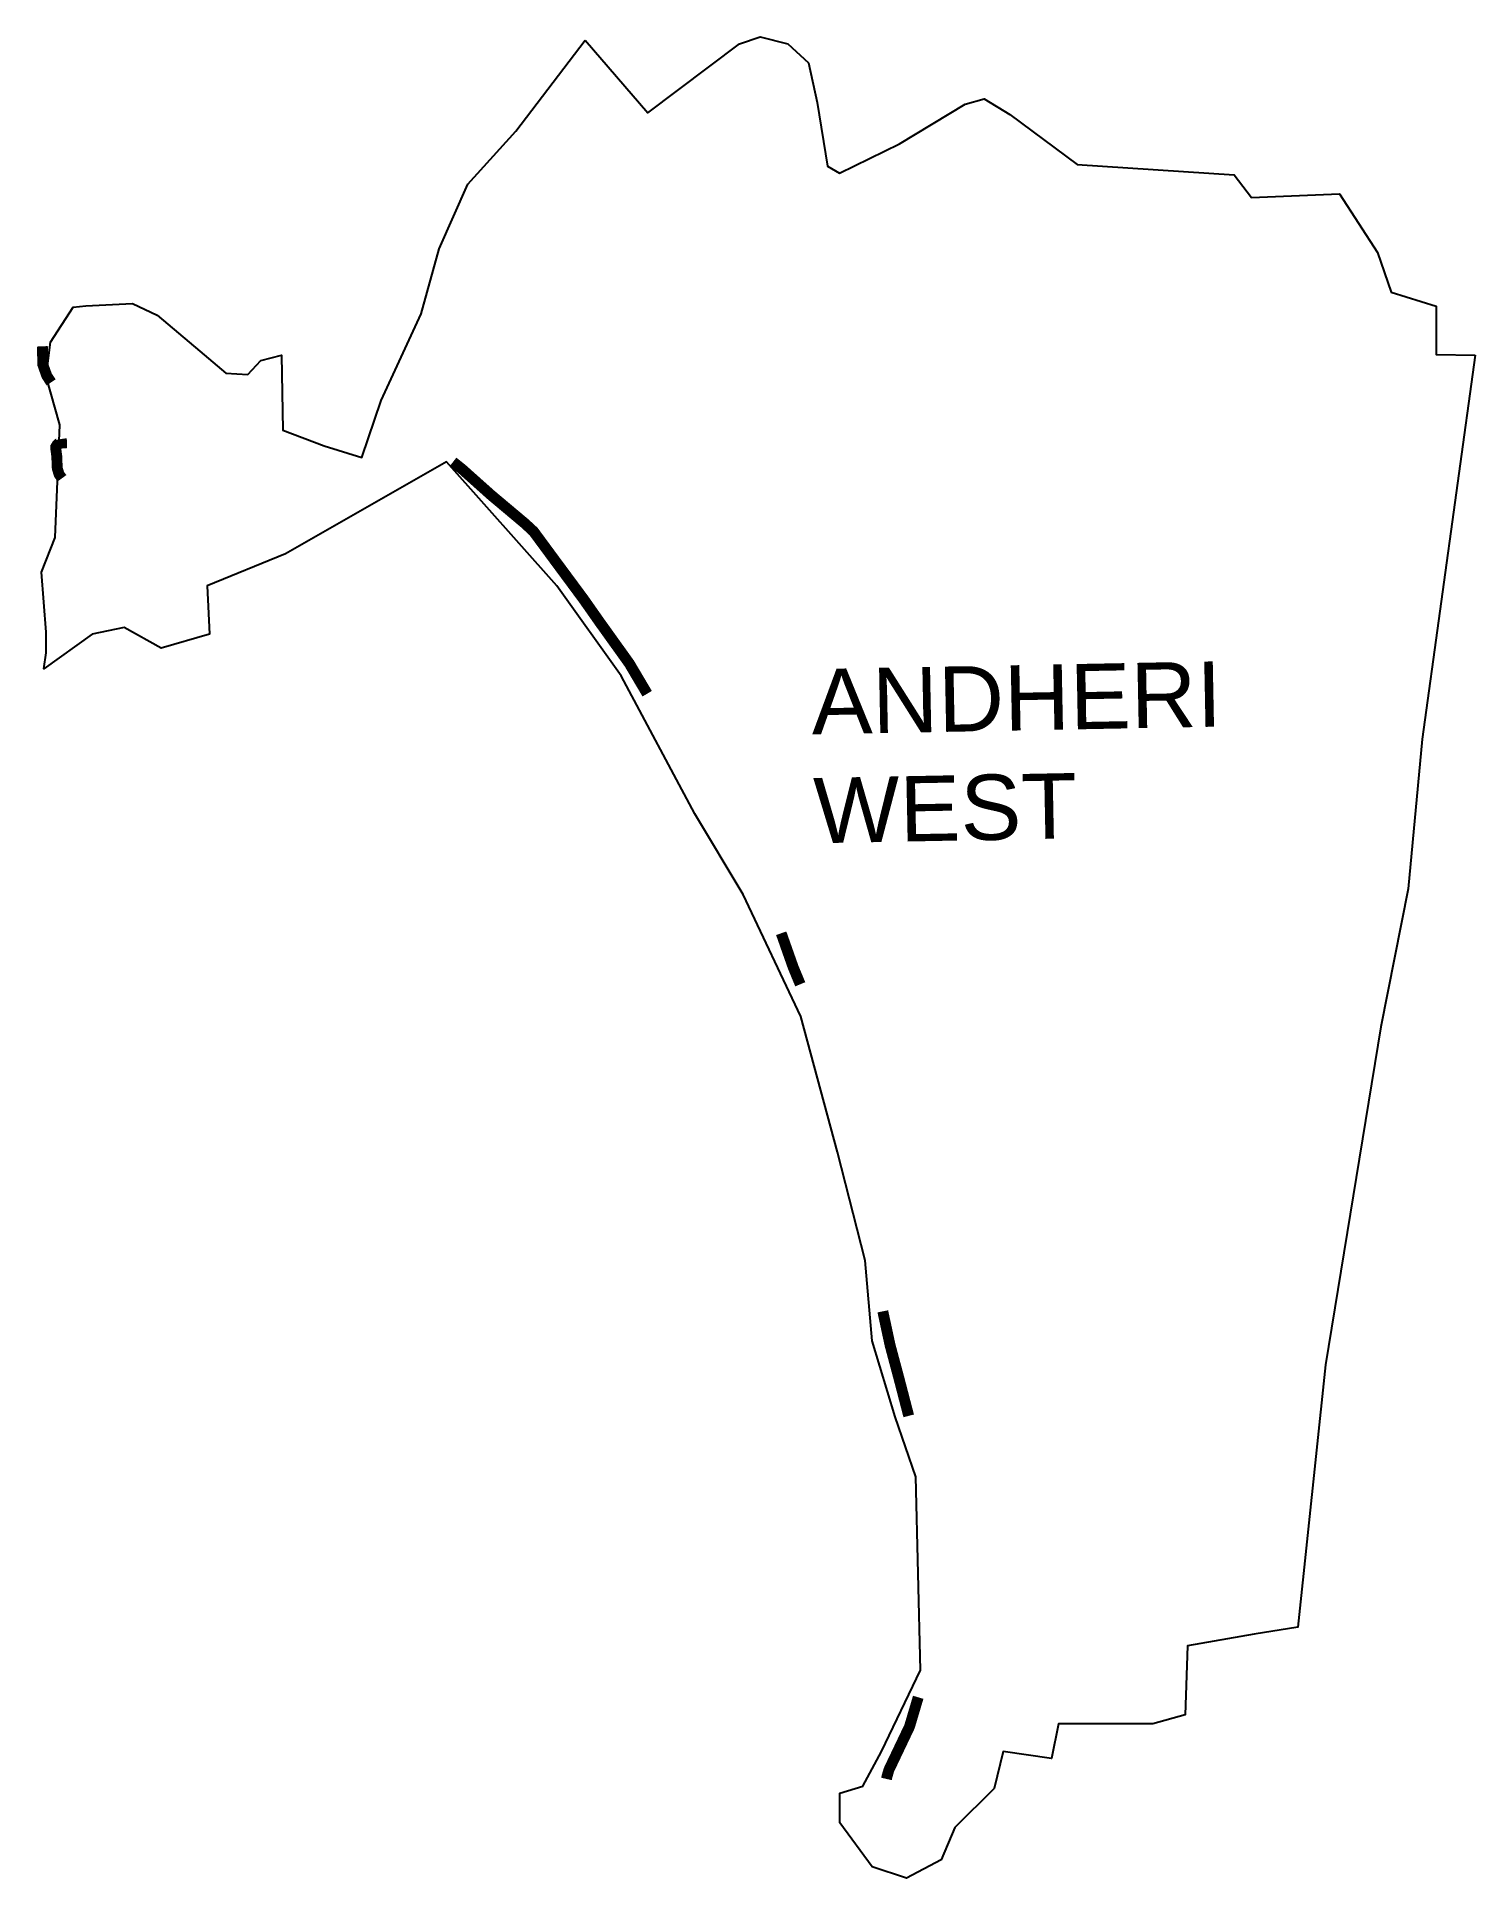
# Model space of a CAD drawing. Header units: metres. Extents: x 267262 to 273870, y 2111090 to 2119548.
import ezdxf

# ---------------------------------------------------------------- set-up
doc = ezdxf.new("R2010")
doc.units = ezdxf.units.M
for name, color, linetype in [('ARTIFICIALLY PROTECTED', 10, 'Continuous'), ('VILLAGE BOUNDRY', 3, 'Continuous'), ('VILLAGE NAME', 250, 'Continuous')]:
    doc.layers.add(name, color=color, linetype=linetype)
doc.styles.get("Standard").update_dxf_attribs({"font": 'simplex.shx'})

msp = doc.modelspace()

# ---------------------------------------------------------------- linework, layer by layer
at = {"layer": 'ARTIFICIALLY PROTECTED', "const_width": 50, "flags": 128}
for points in [[(267313.2, 2118102.3), (267287.5, 2118101.2), (267289.6, 2118041.1), (267307.4, 2117991), (267327.4, 2117960.6)], [(267373.8, 2117700.4), (267374.9, 2117693.3), (267374.9, 2117681.6), (267362.1, 2117680.6), (267353.9, 2117672.7), (267348.8, 2117664.2), (267349.1, 2117652.9), (267353.3, 2117622), (267355.6, 2117565.6), (267363.9, 2117538.3), (267377.2, 2117520)], [(269173.8, 2117595.1), (269213.6, 2117563.5), (269281.3, 2117503.1), (269349.1, 2117442.6), (269504.8, 2117311.9), (269544, 2117275.4), (269644.8, 2117138.7), (269774.6, 2116963.3), (269847.2, 2116859.8), (269881.8, 2116811.6), (269984, 2116668.9), (270065.9, 2116530.5)], [(270681.6, 2115430.2), (270736.7, 2115273.9), (270763.6, 2115209.1), (270769.1, 2115195.8)], [(271148.5, 2113693.5), (271150.8, 2113682.1), (271181.9, 2113537.5), (271221.4, 2113390.1), (271267.4, 2113213.4)], [(271311.1, 2111920.7), (271271, 2111785.9), (271179, 2111592.8), (271176.4, 2111587.1), (271168.1, 2111558.4), (271165.2, 2111545.7)]]:
    msp.add_lwpolyline(points, dxfattribs=at)
at = {"layer": 'VILLAGE BOUNDRY', "flags": 128}
msp.add_lwpolyline([(269461.8, 2119114.3), (269781.1, 2119533)], dxfattribs=at)
at = {"layer": 'VILLAGE BOUNDRY', "color": 3}
for points in [[(269781.1, 2119533, 0), (270069.5, 2119198.9, 0), (270489.7, 2119516, 0), (270584.9, 2119547.8, 0), (270711.8, 2119516, 0), (270806.9, 2119428.8, 0), (270846.6, 2119246.4, 0), (270894.1, 2118953.1, 0), (270949.7, 2118921.3, 0), (271224.8, 2119056.1, 0), (271526.1, 2119238.5, 0), (271613.3, 2119262.3, 0), (271732.3, 2119190.9, 0), (272041.5, 2118961, 0), (272763.1, 2118913.4, 0), (272842.4, 2118810.3, 0), (273246.8, 2118826.2, 0), (273421.2, 2118556.6, 0), (273484.7, 2118374.2, 0), (273690.8, 2118310.8, 0), (273690.8, 2118088.8, 0), (273870, 2118085.5, 0)], [(273870, 2118085.5, 0), (273626.2, 2116321.1, 0), (273562.8, 2115633.9, 0), (273435.9, 2114999.6, 0), (273182.2, 2113447.5, 0), (273055.3, 2112242.3, 0), (272854.4, 2112210.6, 0), (272547.8, 2112157.7, 0), (272537.3, 2111840.5, 0), (272389.2, 2111798.2, 0), (271955.8, 2111798.2, 0), (271924.1, 2111639.6, 0), (271702, 2111671.4, 0), (271659.7, 2111502.2, 0), (271480, 2111322.5, 0), (271416.6, 2111174.4, 0), (271258, 2111089.9, 0), (271099.4, 2111142.7, 0), (270951.4, 2111343.6, 0), (270951.4, 2111481, 0), (271057.1, 2111512.8, 0), (271141.7, 2111671.4, 0), (271321.4, 2112045.6, 0), (271300.3, 2112933.7, 0), (271205.1, 2113208.6, 0), (271099.4, 2113557.5, 0), (271067.7, 2113927.5, 0), (270940.8, 2114424.4, 0), (270771.7, 2115048.2, 0), (270507.3, 2115608.6, 0), (270285.3, 2115978.6, 0), (269947, 2116612.9, 0), (269651, 2117025.3, 0), (269143.5, 2117596.2, 0), (268403.4, 2117173.3, 0), (268043.9, 2117025.3, 0), (268054.5, 2116803.3, 0), (267832.5, 2116739.8, 0), (267663.3, 2116835, 0), (267515.3, 2116803.3, 0), (267293.3, 2116644.7, 0), (267303.9, 2116718.7, 0), (267303.9, 2116813.8, 0), (267282.7, 2117088.7, 0), (267346.2, 2117247.3, 0), (267367.3, 2117765.4, 0), (267303.9, 2117987.4, 0), (267325, 2118146, 0), (267427.9, 2118305.5, 0), (267487.3, 2118311.5, 0), (267701.4, 2118323.4, 0), (267814.4, 2118269.9, 0), (268010.7, 2118103.3, 0), (268129.6, 2118002.2, 0), (268230.7, 2117996.3, 0), (268290.2, 2118061.7, 0), (268385.4, 2118085.5, 0), (268391.3, 2117740.6, 0), (268581.6, 2117669.2, 0), (268754.1, 2117615.7, 0), (268843.3, 2117877.3, 0), (269027.6, 2118275.8, 0), (269110.9, 2118573.2, 0), (269241.7, 2118870.5, 0), (269461.8, 2119114.3, 0)]]:
    msp.add_polyline3d(points, dxfattribs=at)

# ---------------------------------------------------------------- texts
at = {"layer": 'VILLAGE NAME', "insert": (270817.4, 2116643.3), "char_height": 300, "attachment_point": 1, "rotation": 1.10283}
msp.add_mtext_dynamic_manual_height_columns('{\\fArial|b0|i0|c0|p34;ANDHERI WEST}', width=2578.433, gutter_width=1928.7, heights=[0], dxfattribs=at)

doc.saveas('drawing.dxf')
